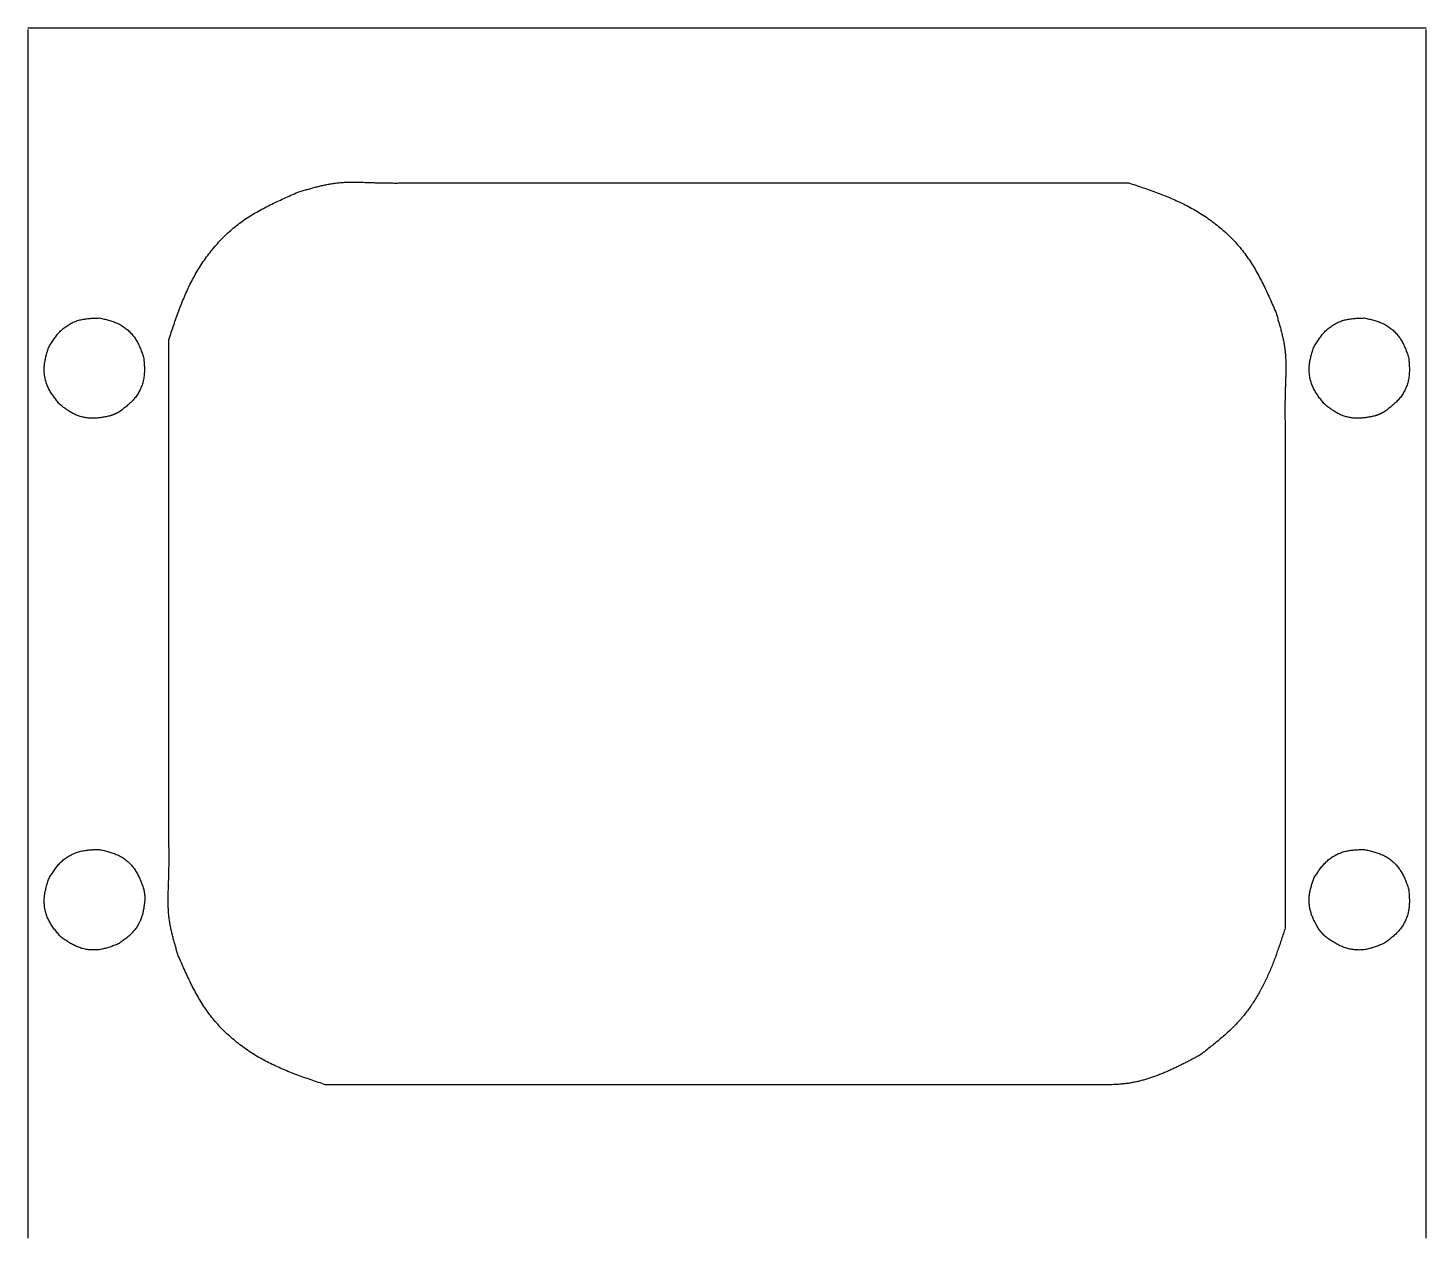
# Model space of a CAD drawing. Extents: x 0 to 125, y 0 to 433.
# Drawn here: x 0.1 to 125.1, y 324.6 to 432.7 of the extents above; entities that cross this region are included whole.
import ezdxf

# ---------------------------------------------------------------- set-up
doc = ezdxf.new("R2010")
doc.units = 0
doc.layers.add('Layer_1', color=7, linetype='CONTINUOUS')

msp = doc.modelspace()

# ---------------------------------------------------------------- linework, layer by layer
at = {"layer": 'Layer_1', "color": 7}
for p, q in [((0.141111, 432.705573), (125.141109, 432.705573)), ((0.141111, 432.564462), (0.141111, 324.564458)), ((125.141109, 324.564458), (125.141109, 432.564462)), ((7.481711, 398.034661), (7.481711, 398.034661)), ((120.581711, 398.034661), (120.581711, 398.034661)), ((10.591111, 354.814475), (10.591111, 354.814475)), ((115.55051, 352.16946), (115.55051, 352.16946)), ((104.906411, 340.898775), (104.906411, 340.898775))]:
    msp.add_line(p, q, dxfattribs=at)
for points, knots in [([(24.273679, 418.02658), (24.401319, 418.065164), (24.656595, 418.142329), (25.040014, 418.256402), (25.423676, 418.366903), (25.808019, 418.472172), (26.193443, 418.57046), (26.58013, 418.65995), (26.968227, 418.738891), (27.357693, 418.80551), (27.750749, 418.858292), (28.147114, 418.895109), (28.546033, 418.918003), (28.946354, 418.929132), (29.347665, 418.930709), (29.749767, 418.924853), (30.152125, 418.913804), (30.554776, 418.899817), (30.957785, 418.885051), (31.360582, 418.871711), (31.763226, 418.861983), (32.16568, 418.855448), (32.567827, 418.851766), (32.96964, 418.850427), (33.371106, 418.85117), (33.772405, 418.853675), (34.17354, 418.857204), (34.574511, 418.861582), (34.841823, 418.86476), (34.975478, 418.86635)], [0, 0, 0, 0, 0.400032, 0.800053, 1.200075, 1.597784, 1.995501, 2.393273, 2.788388, 3.183467, 3.578423, 3.977834, 4.37737, 4.776948, 5.179116, 5.581225, 5.983335, 6.386624, 6.789903, 7.193174, 7.595668, 7.998174, 8.400683, 8.802152, 9.203615, 9.605077, 10.006071, 10.407066, 10.808061, 10.808061, 10.808061, 10.808061]), ([(34.975478, 418.866262), (35.760256, 418.866262), (37.329813, 418.866262), (39.684147, 418.866262), (42.038482, 418.866262), (44.392816, 418.866262), (46.747151, 418.866262), (49.101485, 418.866262), (51.45582, 418.866262), (53.810154, 418.866262), (56.164488, 418.866262), (58.518823, 418.866262), (60.873157, 418.866262), (63.227492, 418.866262), (65.581826, 418.866262), (67.936161, 418.866262), (70.290495, 418.866262), (72.64483, 418.866262), (74.999164, 418.866262), (77.353499, 418.866262), (79.707833, 418.866262), (82.062168, 418.866262), (84.416502, 418.866262), (86.770837, 418.866262), (89.125171, 418.866262), (91.479505, 418.866262), (93.83384, 418.866262), (96.188174, 418.866262), (97.757731, 418.866262), (98.542509, 418.866262)], [0, 0, 0, 0, 2.354334, 4.708669, 7.063003, 9.417338, 11.771672, 14.126007, 16.480341, 18.834676, 21.18901, 23.543345, 25.897679, 28.252014, 30.606348, 32.960683, 35.315017, 37.669351, 40.023686, 42.37802, 44.732355, 47.086689, 49.441024, 51.795358, 54.149693, 56.504027, 58.858362, 61.212696, 63.567031, 63.567031, 63.567031, 63.567031]), ([(98.542509, 418.866262), (98.757395, 418.794667), (99.187163, 418.651477), (99.830839, 418.433765), (100.472059, 418.21037), (101.109738, 417.978425), (101.742656, 417.735041), (102.370031, 417.477121), (102.990254, 417.2019), (103.601556, 416.906963), (104.201781, 416.590066), (104.788667, 416.249047), (105.361057, 415.884155), (105.917804, 415.495591), (106.45761, 415.083655), (106.978853, 414.648276), (107.478473, 414.190685), (107.954824, 413.711268), (108.405892, 413.210371), (108.830227, 412.687385), (109.225417, 412.142726), (109.593875, 411.580243), (109.939314, 411.001627), (110.26439, 410.409776), (110.57227, 409.807289), (110.866566, 409.19625), (111.150882, 408.57867), (111.428671, 407.956282), (111.611441, 407.540291), (111.702827, 407.332291)], [0, 0, 0, 0, 0.679499, 1.358982, 2.038479, 2.716517, 3.394554, 4.072637, 4.751271, 5.42989, 6.108445, 6.786991, 7.465623, 8.14428, 8.823188, 9.50208, 10.181057, 10.854966, 11.528805, 12.202401, 12.874434, 13.546683, 14.218999, 14.89559, 15.572069, 16.248543, 16.930103, 17.611648, 18.293218, 18.293218, 18.293218, 18.293218]), ([(12.739711, 404.866262), (12.811306, 405.081148), (12.954495, 405.510916), (13.172207, 406.154592), (13.395604, 406.795811), (13.627547, 407.433492), (13.870932, 408.066408), (14.128852, 408.693784), (14.404076, 409.314007), (14.699013, 409.925309), (15.015911, 410.525533), (15.356926, 411.112421), (15.721819, 411.68481), (16.110383, 412.241557), (16.522317, 412.781364), (16.957697, 413.302606), (17.415288, 413.802226), (17.894706, 414.278577), (18.395603, 414.729645), (18.918588, 415.153979), (19.463247, 415.54917), (20.025729, 415.917627), (20.604344, 416.263068), (21.196196, 416.588143), (21.798683, 416.896023), (22.409721, 417.190319), (23.027301, 417.474635), (23.649689, 417.752422), (24.06568, 417.935193), (24.273679, 418.02658)], [0, 0, 0, 0, 0.679497, 1.358981, 2.038479, 2.716516, 3.394554, 4.072638, 4.751272, 5.429891, 6.108447, 6.786992, 7.465624, 8.14428, 8.823187, 9.50208, 10.181057, 10.854966, 11.528805, 12.202401, 12.874433, 13.546682, 14.218997, 14.895588, 15.572067, 16.248541, 16.930101, 17.611644, 18.293215, 18.293215, 18.293215, 18.293215]), ([(1.973673, 404.119279), (2.00938, 404.179314), (2.080794, 404.29938), (2.189042, 404.47881), (2.299275, 404.656457), (2.412555, 404.831607), (2.529978, 405.003442), (2.652707, 405.17121), (2.781679, 405.333892), (2.917598, 405.490431), (3.061814, 405.640367), (3.214963, 405.782262), (3.376414, 405.915813), (3.545265, 406.040601), (3.720888, 406.156391), (3.90281, 406.262809), (4.089816, 406.359144), (4.281346, 406.445175), (4.476889, 406.520467), (4.67565, 406.58445), (4.87706, 406.636721), (5.080175, 406.678531), (5.285241, 406.711279), (5.491678, 406.736098), (5.69906, 406.754303), (5.907301, 406.767271), (6.116225, 406.776372), (6.325729, 406.782858), (6.46542, 406.786316), (6.535268, 406.788046)], [0, 0, 0, 0, 0.209553, 0.419098, 0.628651, 0.836735, 1.044819, 1.252936, 1.460203, 1.667452, 1.874638, 2.084, 2.29344, 2.502904, 2.713572, 2.924216, 3.134883, 3.344356, 3.553804, 3.763176, 3.970425, 4.177736, 4.385064, 4.593238, 4.801378, 5.009517, 5.219122, 5.428718, 5.638324, 5.638324, 5.638324, 5.638324]), ([(6.535268, 406.788034), (6.603398, 406.772627), (6.739657, 406.741813), (6.943755, 406.694312), (7.146771, 406.644371), (7.348354, 406.590763), (7.548063, 406.532189), (7.745544, 406.467311), (7.94012, 406.394927), (8.130999, 406.314037), (8.318164, 406.223217), (8.500439, 406.121412), (8.677346, 406.009138), (8.848207, 405.887117), (9.012603, 405.755876), (9.170033, 405.615748), (9.319445, 405.46767), (9.460453, 405.312103), (9.592489, 405.149401), (9.714764, 404.980143), (9.826715, 404.804746), (9.929246, 404.624493), (10.02376, 404.439585), (10.111159, 404.250922), (10.192558, 404.059317), (10.269245, 403.865278), (10.342453, 403.66939), (10.413364, 403.472145), (10.459814, 403.340358), (10.48304, 403.274464)], [0, 0, 0, 0, 0.209553, 0.419098, 0.628651, 0.836733, 1.044815, 1.252932, 1.460198, 1.667446, 1.874631, 2.083993, 2.293431, 2.502894, 2.713562, 2.924205, 3.13487, 3.344341, 3.553789, 3.763158, 3.970406, 4.177716, 4.385044, 4.593217, 4.801357, 5.009494, 5.219098, 5.428694, 5.638298, 5.638298, 5.638298, 5.638298]), ([(111.702827, 407.332291), (111.741411, 407.204652), (111.818576, 406.949376), (111.932648, 406.565958), (112.043147, 406.182296), (112.148419, 405.797954), (112.246706, 405.41253), (112.336198, 405.025842), (112.415137, 404.637745), (112.481757, 404.248279), (112.534539, 403.855223), (112.571356, 403.458859), (112.594249, 403.059939), (112.605388, 402.65962), (112.60694, 402.258309), (112.601097, 401.856206), (112.590055, 401.453849), (112.576065, 401.051198), (112.561299, 400.648189), (112.547958, 400.245392), (112.53823, 399.842747), (112.531695, 399.440294), (112.528013, 399.038147), (112.526674, 398.636334), (112.527417, 398.234868), (112.529922, 397.833569), (112.533451, 397.432433), (112.537829, 397.031462), (112.541007, 396.764151), (112.542597, 396.630495)], [0, 0, 0, 0, 0.400032, 0.800052, 1.200071, 1.597783, 1.9955, 2.39327, 2.788387, 3.183466, 3.57842, 3.977833, 4.377368, 4.776946, 5.179114, 5.581222, 5.983332, 6.386621, 6.7899, 7.193171, 7.595665, 7.998171, 8.40068, 8.802147, 9.203611, 9.605074, 10.006068, 10.407063, 10.808058, 10.808058, 10.808058, 10.808058]), ([(115.073673, 404.119279), (115.10938, 404.179314), (115.180793, 404.299381), (115.289042, 404.47881), (115.399275, 404.656457), (115.512557, 404.831607), (115.62998, 405.003442), (115.752709, 405.171209), (115.88168, 405.333893), (116.017597, 405.490431), (116.161814, 405.640367), (116.314964, 405.782261), (116.476415, 405.915813), (116.645267, 406.040601), (116.82089, 406.156391), (117.002811, 406.262809), (117.189815, 406.359148), (117.381347, 406.445176), (117.576888, 406.52047), (117.77565, 406.584453), (117.977059, 406.636723), (118.180176, 406.678532), (118.385243, 406.711278), (118.59168, 406.736101), (118.799062, 406.754306), (119.007303, 406.767274), (119.216226, 406.776375), (119.42573, 406.782861), (119.56542, 406.786319), (119.635267, 406.788048)], [0, 0, 0, 0, 0.209553, 0.419098, 0.628651, 0.836736, 1.044821, 1.252938, 1.460203, 1.667452, 1.874637, 2.084001, 2.293441, 2.502906, 2.713573, 2.924217, 3.134884, 3.344357, 3.553805, 3.763177, 3.970425, 4.177737, 4.385067, 4.593241, 4.801381, 5.00952, 5.219124, 5.42872, 5.638324, 5.638324, 5.638324, 5.638324]), ([(119.635267, 406.788037), (119.703398, 406.77263), (119.839656, 406.741816), (120.043753, 406.694314), (120.246769, 406.644374), (120.448352, 406.590764), (120.648062, 406.532189), (120.845544, 406.467311), (121.04012, 406.394927), (121.230999, 406.314038), (121.418164, 406.223216), (121.600441, 406.121414), (121.777348, 406.009139), (121.948209, 405.887118), (122.112604, 405.755875), (122.270033, 405.615748), (122.419447, 405.46767), (122.560456, 405.312103), (122.692491, 405.149401), (122.814766, 404.980143), (122.926717, 404.804746), (123.029248, 404.624493), (123.123763, 404.439585), (123.211159, 404.250922), (123.292558, 404.059318), (123.369245, 403.865278), (123.442452, 403.66939), (123.513364, 403.472145), (123.559814, 403.340358), (123.58304, 403.274464)], [0, 0, 0, 0, 0.209553, 0.419097, 0.628648, 0.836732, 1.044816, 1.252933, 1.460198, 1.667447, 1.874632, 2.083994, 2.293434, 2.502897, 2.713564, 2.924206, 3.134873, 3.344344, 3.553792, 3.763162, 3.970409, 4.17772, 4.385047, 4.593219, 4.801357, 5.009496, 5.2191, 5.428696, 5.6383, 5.6383, 5.6383, 5.6383]), ([(2.971464, 399.076199), (2.928731, 399.128641), (2.843265, 399.233523), (2.716021, 399.391623), (2.590969, 399.550909), (2.469081, 399.712092), (2.351421, 399.875872), (2.239017, 400.04303), (2.133056, 400.214075), (2.034693, 400.389303), (1.944767, 400.569739), (1.864732, 400.755505), (1.794659, 400.945973), (1.734646, 401.14025), (1.684719, 401.337729), (1.645055, 401.537888), (1.615904, 401.739478), (1.597306, 401.941949), (1.58948, 402.14473), (1.592688, 402.346976), (1.607076, 402.548081), (1.631304, 402.747597), (1.664168, 402.94614), (1.704486, 403.143545), (1.750969, 403.339829), (1.802365, 403.535322), (1.857418, 403.730267), (1.914958, 403.924951), (1.954105, 404.054502), (1.973679, 404.119279)], [0, 0, 0, 0, 0.202945, 0.405882, 0.608826, 0.810452, 1.012079, 1.213737, 1.414644, 1.615536, 1.816371, 2.019171, 2.22204, 2.424931, 2.628897, 2.832842, 3.036808, 3.239682, 3.442533, 3.645314, 3.846181, 4.047105, 4.248045, 4.449751, 4.651428, 4.853106, 5.056115, 5.259116, 5.462125, 5.462125, 5.462125, 5.462125]), ([(12.739711, 360.498417), (12.739711, 361.046168), (12.739711, 362.14167), (12.739711, 363.784924), (12.739711, 365.428178), (12.739711, 367.071432), (12.739711, 368.714685), (12.739711, 370.357938), (12.739711, 372.001191), (12.739711, 373.644444), (12.739711, 375.287697), (12.739711, 376.93095), (12.739711, 378.574204), (12.739711, 380.217458), (12.739711, 381.860711), (12.739711, 383.503964), (12.739711, 385.147218), (12.739711, 386.790472), (12.739711, 388.433726), (12.739711, 390.076979), (12.739711, 391.720233), (12.739711, 393.363487), (12.739711, 395.006741), (12.739711, 396.649994), (12.739711, 398.293247), (12.739711, 399.936501), (12.739711, 401.579755), (12.739711, 403.223009), (12.739711, 404.318511), (12.739711, 404.866262)], [0, 0, 0, 0, 1.643253, 3.286507, 4.929762, 6.573015, 8.216268, 9.859521, 11.502774, 13.146027, 14.78928, 16.432534, 18.075788, 19.719042, 21.362295, 23.005548, 24.648801, 26.292056, 27.935309, 29.578562, 31.221816, 32.865071, 34.508324, 36.151577, 37.79483, 39.438083, 41.081338, 42.724592, 44.367845, 44.367845, 44.367845, 44.367845]), ([(116.071464, 399.076199), (116.028731, 399.128641), (115.943267, 399.233523), (115.816024, 399.391623), (115.690971, 399.550909), (115.569084, 399.712094), (115.451423, 399.875874), (115.339019, 400.043033), (115.233057, 400.214077), (115.134692, 400.389305), (115.044767, 400.569742), (114.964733, 400.755508), (114.89466, 400.945976), (114.834648, 401.140253), (114.784721, 401.337731), (114.745057, 401.537889), (114.715907, 401.739478), (114.697308, 401.941949), (114.689483, 402.14473), (114.692686, 402.346977), (114.707097, 402.54808), (114.731312, 402.747596), (114.764169, 402.94614), (114.804491, 403.143545), (114.850974, 403.339829), (114.902367, 403.535322), (114.95742, 403.730267), (115.01496, 403.924951), (115.054107, 404.054502), (115.073681, 404.119279)], [0, 0, 0, 0, 0.202944, 0.405881, 0.608825, 0.810452, 1.01208, 1.213737, 1.414645, 1.615537, 1.816373, 2.019173, 2.222041, 2.424932, 2.628897, 2.832841, 3.036806, 3.23968, 3.442531, 3.645312, 3.84618, 4.047104, 4.248043, 4.449749, 4.651426, 4.853104, 5.056112, 5.259113, 5.462122, 5.462122, 5.462122, 5.462122]), ([(10.48304, 403.274464), (10.489438, 403.204907), (10.502233, 403.065795), (10.520126, 402.857008), (10.535366, 402.648496), (10.546667, 402.440214), (10.552676, 402.232178), (10.551981, 402.024314), (10.543256, 401.816893), (10.52531, 401.61036), (10.496765, 401.404292), (10.456266, 401.199479), (10.404152, 400.996537), (10.340901, 400.796333), (10.266882, 400.599428), (10.182259, 400.406404), (10.087596, 400.218546), (9.983215, 400.036367), (9.869277, 399.860517), (9.746089, 399.691922), (9.613871, 399.531248), (9.474126, 399.378031), (9.327476, 399.230999), (9.175057, 399.089576), (9.017987, 398.952948), (8.857145, 398.820049), (8.69347, 398.689887), (8.527796, 398.561489), (8.416816, 398.476585), (8.361324, 398.434132)], [0, 0, 0, 0, 0.209552, 0.419096, 0.628649, 0.836731, 1.044813, 1.25293, 1.460197, 1.667445, 1.87463, 2.083991, 2.29343, 2.502892, 2.71356, 2.924201, 3.134868, 3.344339, 3.553787, 3.763157, 3.970405, 4.177717, 4.385046, 4.593219, 4.801357, 5.009496, 5.2191, 5.428696, 5.6383, 5.6383, 5.6383, 5.6383]), ([(123.58304, 403.274464), (123.589437, 403.204907), (123.602233, 403.065795), (123.620126, 402.857008), (123.635366, 402.648496), (123.646666, 402.440213), (123.652675, 402.232178), (123.651981, 402.024313), (123.643256, 401.816893), (123.62531, 401.61036), (123.596764, 401.404292), (123.556266, 401.199479), (123.504151, 400.996537), (123.440901, 400.796332), (123.36688, 400.599427), (123.282256, 400.406402), (123.187592, 400.218544), (123.083214, 400.036364), (122.969276, 399.860514), (122.846089, 399.691919), (122.71387, 399.531245), (122.574125, 399.378029), (122.427476, 399.230996), (122.275057, 399.089573), (122.117986, 398.952946), (121.957142, 398.820051), (121.793469, 398.689887), (121.627796, 398.561489), (121.516815, 398.476585), (121.461324, 398.434132)], [0, 0, 0, 0, 0.209552, 0.419096, 0.628649, 0.836732, 1.044814, 1.25293, 1.460197, 1.667445, 1.87463, 2.083991, 2.29343, 2.502892, 2.713561, 2.924204, 3.134872, 3.344342, 3.553789, 3.763159, 3.970407, 4.17772, 4.385048, 4.593221, 4.801359, 5.009498, 5.219101, 5.428697, 5.6383, 5.6383, 5.6383, 5.6383]), ([(7.481711, 398.034661), (7.422874, 398.02251), (7.305202, 397.99821), (7.128501, 397.962697), (6.951713, 397.929119), (6.774693, 397.898404), (6.597327, 397.871534), (6.419437, 397.849481), (6.241061, 397.833249), (6.062358, 397.823749), (5.883032, 397.821919), (5.703441, 397.828815), (5.52399, 397.844254), (5.34521, 397.868112), (5.167498, 397.900255), (4.991235, 397.940635), (4.817291, 397.989086), (4.64604, 398.045496), (4.477911, 398.109842), (4.31345, 398.182081), (4.153104, 398.262179), (3.996749, 398.349036), (3.843679, 398.441925), (3.69363, 398.539931), (3.546198, 398.642125), (3.40079, 398.747691), (3.256861, 398.855774), (3.113863, 398.965598), (3.018931, 399.039328), (2.971464, 399.076194)], [0, 0, 0, 0, 0.180235, 0.360465, 0.540699, 0.720064, 0.89943, 1.078816, 1.257741, 1.436657, 1.615538, 1.795555, 1.975613, 2.155684, 2.336453, 2.517207, 2.697976, 2.877955, 3.057919, 3.237835, 3.416616, 3.595436, 3.774268, 3.953651, 4.133014, 4.312376, 4.49268, 4.672979, 4.853283, 4.853283, 4.853283, 4.853283]), ([(120.581711, 398.034661), (120.522874, 398.022511), (120.405202, 397.99821), (120.2285, 397.962699), (120.051713, 397.929118), (119.874693, 397.898406), (119.697328, 397.871535), (119.519438, 397.849484), (119.341062, 397.833251), (119.162358, 397.82375), (118.983032, 397.821922), (118.803441, 397.828818), (118.623989, 397.844256), (118.44521, 397.868115), (118.267497, 397.900257), (118.091235, 397.940637), (117.917291, 397.989088), (117.74604, 398.045499), (117.577911, 398.109845), (117.41345, 398.182087), (117.253103, 398.262184), (117.096749, 398.349041), (116.943677, 398.441928), (116.79363, 398.539936), (116.646198, 398.64213), (116.500789, 398.747693), (116.35686, 398.855777), (116.213863, 398.965601), (116.118931, 399.039331), (116.071464, 399.076196)], [0, 0, 0, 0, 0.180235, 0.360465, 0.540699, 0.720064, 0.899429, 1.078812, 1.25774, 1.436657, 1.615538, 1.795554, 1.975613, 2.155684, 2.336452, 2.517207, 2.697976, 2.877954, 3.057918, 3.237836, 3.416617, 3.595436, 3.774267, 3.953651, 4.133014, 4.312375, 4.492679, 4.672978, 4.853282, 4.853282, 4.853282, 4.853282]), ([(8.361347, 398.434132), (8.350933, 398.42827), (8.330104, 398.416546), (8.298847, 398.398985), (8.267553, 398.381491), (8.236206, 398.364097), (8.204789, 398.346835), (8.173285, 398.329735), (8.141669, 398.312843), (8.109935, 398.296173), (8.078061, 398.279766), (8.046028, 398.263663), (8.013841, 398.247859), (7.981504, 398.232362), (7.949021, 398.217169), (7.916387, 398.202302), (7.883612, 398.187754), (7.850702, 398.173523), (7.817651, 398.159626), (7.784467, 398.146062), (7.751154, 398.132829), (7.717721, 398.11991), (7.684193, 398.107238), (7.650576, 398.094794), (7.61689, 398.082538), (7.583142, 398.070447), (7.549357, 398.05845), (7.515542, 398.046534), (7.492988, 398.038618), (7.481711, 398.034661)], [0, 0, 0, 0, 0.035851, 0.071705, 0.107559, 0.143406, 0.179253, 0.215099, 0.250944, 0.286789, 0.322634, 0.35849, 0.394347, 0.430203, 0.466066, 0.501925, 0.537785, 0.573639, 0.609491, 0.645342, 0.681185, 0.717025, 0.752867, 0.788715, 0.824562, 0.860406, 0.896261, 0.932115, 0.967968, 0.967968, 0.967968, 0.967968]), ([(121.461347, 398.434132), (121.450933, 398.42827), (121.430105, 398.416546), (121.398847, 398.398985), (121.367553, 398.381491), (121.336206, 398.364097), (121.30479, 398.346834), (121.273285, 398.329736), (121.24167, 398.312842), (121.209936, 398.296173), (121.178061, 398.279767), (121.146028, 398.263663), (121.113842, 398.247858), (121.081503, 398.232363), (121.049021, 398.217169), (121.016387, 398.202302), (120.983612, 398.187754), (120.950701, 398.173523), (120.917651, 398.159626), (120.884467, 398.146062), (120.851154, 398.132829), (120.817721, 398.11991), (120.784192, 398.107238), (120.750576, 398.094794), (120.716889, 398.082538), (120.683141, 398.070447), (120.649357, 398.05845), (120.615541, 398.046534), (120.592987, 398.038618), (120.581711, 398.034661)], [0, 0, 0, 0, 0.03585, 0.071704, 0.107559, 0.143406, 0.179252, 0.215099, 0.250942, 0.286788, 0.322634, 0.35849, 0.394346, 0.430203, 0.466066, 0.501925, 0.537785, 0.573639, 0.609491, 0.645342, 0.681185, 0.717025, 0.752867, 0.788715, 0.824562, 0.860406, 0.896261, 0.932115, 0.967968, 0.967968, 0.967968, 0.967968]), ([(112.542509, 396.630495), (112.542509, 396.082744), (112.542509, 394.987242), (112.542509, 393.343989), (112.542509, 391.700736), (112.542509, 390.057483), (112.542509, 388.414229), (112.542509, 386.770975), (112.542509, 385.127721), (112.542509, 383.484468), (112.542509, 381.841215), (112.542509, 380.197962), (112.542509, 378.554708), (112.542509, 376.911454), (112.542509, 375.2682), (112.542509, 373.624946), (112.542509, 371.981692), (112.542509, 370.338439), (112.542509, 368.695186), (112.542509, 367.051933), (112.542509, 365.408679), (112.542509, 363.765425), (112.542509, 362.122171), (112.542509, 360.478918), (112.542509, 358.835665), (112.542509, 357.192412), (112.542509, 355.549158), (112.542509, 353.905904), (112.542509, 352.810401), (112.542509, 352.26265)], [0, 0, 0, 0, 1.643253, 3.286506, 4.929759, 6.573012, 8.216266, 9.859521, 11.502774, 13.146027, 14.78928, 16.432534, 18.075788, 19.719042, 21.362295, 23.005548, 24.648803, 26.292056, 27.935309, 29.578562, 31.221816, 32.865071, 34.508324, 36.151577, 37.79483, 39.438083, 41.081337, 42.724591, 44.367845, 44.367845, 44.367845, 44.367845]), ([(13.579393, 349.796626), (13.54081, 349.924266), (13.463644, 350.179542), (13.34957, 350.562959), (13.23907, 350.946621), (13.133802, 351.330963), (13.035514, 351.716387), (12.946023, 352.103074), (12.867083, 352.491171), (12.800464, 352.880636), (12.747681, 353.273692), (12.710865, 353.670055), (12.687972, 354.068975), (12.676833, 354.469295), (12.675281, 354.870605), (12.681123, 355.272707), (12.692165, 355.675064), (12.706155, 356.077714), (12.720922, 356.480723), (12.734263, 356.88352), (12.74399, 357.286165), (12.750526, 357.688618), (12.754208, 358.090766), (12.755546, 358.492579), (12.754804, 358.894044), (12.752298, 359.295344), (12.74877, 359.696479), (12.744392, 360.09745), (12.741213, 360.364761), (12.739624, 360.498417)], [0, 0, 0, 0, 0.400032, 0.800052, 1.200072, 1.597782, 1.995499, 2.39327, 2.788385, 3.183463, 3.578418, 3.97783, 4.377366, 4.776943, 5.17911, 5.581217, 5.983327, 6.386616, 6.789895, 7.193166, 7.59566, 7.998165, 8.400675, 8.802143, 9.203606, 9.605068, 10.006063, 10.407057, 10.808053, 10.808053, 10.808053, 10.808053]), ([(1.973676, 356.619284), (2.009383, 356.679319), (2.080797, 356.799388), (2.189045, 356.97882), (2.299278, 357.15647), (2.412558, 357.331622), (2.529981, 357.50346), (2.652709, 357.671231), (2.781682, 357.833917), (2.917599, 357.990461), (3.061814, 358.140403), (3.214963, 358.282301), (3.376411, 358.415858), (3.545259, 358.540654), (3.720881, 358.65645), (3.9028, 358.762876), (4.089805, 358.859219), (4.281333, 358.945259), (4.476875, 359.020557), (4.675636, 359.084545), (4.877046, 359.136821), (5.080163, 359.178635), (5.285231, 359.211386), (5.491671, 359.236207), (5.699055, 359.254413), (5.907297, 359.267384), (6.116223, 359.276484), (6.32573, 359.28297), (6.465422, 359.286428), (6.53527, 359.288158)], [0, 0, 0, 0, 0.209556, 0.419103, 0.628658, 0.836744, 1.04483, 1.25295, 1.46022, 1.667472, 1.87466, 2.084025, 2.293467, 2.502933, 2.713604, 2.924249, 3.134919, 3.344393, 3.553843, 3.763216, 3.970466, 4.17778, 4.385112, 4.593287, 4.801429, 5.009571, 5.219177, 5.428775, 5.638383, 5.638383, 5.638383, 5.638383]), ([(6.53527, 359.288146), (6.603401, 359.272737), (6.739659, 359.24192), (6.943758, 359.194415), (7.146774, 359.144473), (7.348356, 359.090856), (7.548066, 359.032278), (7.745548, 358.967398), (7.940124, 358.895008), (8.131003, 358.814113), (8.318167, 358.723286), (8.500442, 358.621478), (8.677347, 358.509197), (8.848206, 358.387171), (9.0126, 358.255922), (9.170027, 358.11579), (9.319437, 357.967705), (9.460444, 357.812133), (9.592478, 357.649426), (9.714752, 357.480165), (9.826701, 357.304764), (9.929233, 357.124509), (10.023749, 356.939599), (10.111148, 356.750934), (10.192548, 356.559328), (10.269236, 356.365287), (10.342445, 356.169398), (10.413361, 355.972154), (10.459811, 355.840366), (10.483037, 355.774471)], [0, 0, 0, 0, 0.209554, 0.4191, 0.628653, 0.836737, 1.044821, 1.252938, 1.460207, 1.667458, 1.874644, 2.084007, 2.293448, 2.502914, 2.713583, 2.924227, 3.134895, 3.34437, 3.55382, 3.763192, 3.970441, 4.177754, 4.385085, 4.593259, 4.801399, 5.009541, 5.219145, 5.428741, 5.638347, 5.638347, 5.638347, 5.638347]), ([(115.147302, 356.780689), (115.183971, 356.837539), (115.257309, 356.951235), (115.368347, 357.121113), (115.481195, 357.289272), (115.596821, 357.45501), (115.716225, 357.617529), (115.840468, 357.776093), (115.970397, 357.929731), (116.106653, 358.077435), (116.250471, 358.218723), (116.402413, 358.352252), (116.561906, 358.477759), (116.728132, 358.594873), (116.900516, 358.70339), (117.078623, 358.802971), (117.261341, 358.892991), (117.448157, 358.97325), (117.638597, 359.043361), (117.831935, 359.102824), (118.02765, 359.151274), (118.224889, 359.189898), (118.423874, 359.22), (118.624082, 359.242654), (118.825128, 359.2591), (119.026939, 359.270631), (119.229361, 359.278503), (119.432302, 359.283939), (119.567613, 359.286742), (119.63527, 359.288143)], [0, 0, 0, 0, 0.202949, 0.40589, 0.608838, 0.81047, 1.012102, 1.213764, 1.414677, 1.615574, 1.816414, 2.019218, 2.222091, 2.424986, 2.628957, 2.832905, 3.036875, 3.239751, 3.442606, 3.645392, 3.846263, 4.04719, 4.248135, 4.449846, 4.651528, 4.853211, 5.056223, 5.259229, 5.462244, 5.462244, 5.462244, 5.462244]), ([(119.63527, 359.288146), (119.703401, 359.272738), (119.83966, 359.241922), (120.04376, 359.194417), (120.246776, 359.144472), (120.448359, 359.090859), (120.648068, 359.03228), (120.845549, 358.967398), (121.040125, 358.895008), (121.231003, 358.814115), (121.418166, 358.723289), (121.600441, 358.621481), (121.777346, 358.509199), (121.948206, 358.387174), (122.112599, 358.255925), (122.270027, 358.115791), (122.419438, 357.967706), (122.560445, 357.812133), (122.692478, 357.649427), (122.814751, 357.480165), (122.926703, 357.304764), (123.029234, 357.124509), (123.123748, 356.939598), (123.211148, 356.750934), (123.292548, 356.559328), (123.369235, 356.365287), (123.442447, 356.169398), (123.513361, 355.972154), (123.559811, 355.840366), (123.583037, 355.774471)], [0, 0, 0, 0, 0.209554, 0.419101, 0.628656, 0.836739, 1.044823, 1.252941, 1.460208, 1.667457, 1.874644, 2.084006, 2.293448, 2.502913, 2.713582, 2.924227, 3.134898, 3.344371, 3.55382, 3.763194, 3.970444, 4.177757, 4.385086, 4.59326, 4.801401, 5.009543, 5.219147, 5.428743, 5.638349, 5.638349, 5.638349, 5.638349]), ([(3.102229, 351.456327), (3.056167, 351.508838), (2.964045, 351.613857), (2.826848, 351.772252), (2.691961, 351.931983), (2.560389, 352.09384), (2.433253, 352.258613), (2.311623, 352.427175), (2.196756, 352.600104), (2.089879, 352.77774), (1.991847, 352.961229), (1.904224, 353.150729), (1.827099, 353.345544), (1.760594, 353.544689), (1.704743, 353.747495), (1.659747, 353.953395), (1.625913, 354.161014), (1.603273, 354.369751), (1.592093, 354.578987), (1.592662, 354.787789), (1.605183, 354.995492), (1.628185, 355.201585), (1.660406, 355.406732), (1.700593, 355.610734), (1.747362, 355.813588), (1.799375, 356.015642), (1.855286, 356.217148), (1.913852, 356.418403), (1.953734, 356.552322), (1.973676, 356.619284)], [0, 0, 0, 0, 0.209551, 0.419094, 0.628645, 0.836725, 1.044806, 1.252919, 1.460185, 1.667432, 1.874615, 2.083976, 2.293414, 2.502874, 2.713541, 2.924181, 3.134846, 3.344315, 3.553761, 3.76313, 3.970377, 4.177686, 4.385014, 4.593185, 4.801321, 5.009457, 5.219059, 5.428653, 5.638256, 5.638256, 5.638256, 5.638256]), ([(115.55051, 352.16946), (115.520774, 352.221662), (115.461304, 352.326063), (115.37293, 352.483139), (115.28637, 352.640893), (115.202461, 352.799754), (115.122101, 352.960131), (115.046162, 353.122497), (114.975602, 353.28712), (114.91135, 353.454137), (114.854205, 353.624118), (114.805253, 353.79704), (114.764498, 353.972478), (114.731946, 354.149874), (114.707592, 354.328814), (114.691531, 354.508922), (114.683858, 354.689318), (114.68459, 354.869614), (114.69382, 355.049393), (114.71171, 355.228123), (114.73834, 355.405368), (114.772618, 355.580908), (114.81365, 355.755187), (114.860486, 355.928173), (114.912114, 356.099965), (114.967569, 356.270874), (115.025881, 356.441154), (115.086134, 356.611086), (115.126914, 356.724154), (115.147304, 356.780689)], [0, 0, 0, 0, 0.180229, 0.360454, 0.540683, 0.720041, 0.899401, 1.078781, 1.257702, 1.436613, 1.615488, 1.795498, 1.975552, 2.155618, 2.336379, 2.517127, 2.69789, 2.877863, 3.057821, 3.237734, 3.416511, 3.595325, 3.77415, 3.953528, 4.132886, 4.312243, 4.49254, 4.672832, 4.853131, 4.853131, 4.853131, 4.853131]), ([(10.483037, 355.774471), (10.485397, 355.762756), (10.490116, 355.739326), (10.497145, 355.704171), (10.504108, 355.669004), (10.510968, 355.633819), (10.517675, 355.598606), (10.524193, 355.563359), (10.530494, 355.528072), (10.536547, 355.492741), (10.542305, 355.457358), (10.547722, 355.421918), (10.552802, 355.386425), (10.557544, 355.350883), (10.561946, 355.315297), (10.566005, 355.279668), (10.569709, 355.244003), (10.573064, 355.208305), (10.576078, 355.17258), (10.578699, 355.136827), (10.581049, 355.10106), (10.58296, 355.06527), (10.584674, 355.029469), (10.585999, 354.99365), (10.587351, 354.95783), (10.588382, 354.921996), (10.589468, 354.886161), (10.590364, 354.850319), (10.59093, 354.826423), (10.591213, 354.814475)], [0, 0, 0, 0, 0.035851, 0.071702, 0.107553, 0.143399, 0.179245, 0.21509, 0.250934, 0.286779, 0.322624, 0.358479, 0.394333, 0.430187, 0.466047, 0.501905, 0.537763, 0.573616, 0.609467, 0.645318, 0.68116, 0.716999, 0.752841, 0.788683, 0.82453, 0.860375, 0.896229, 0.932083, 0.967936, 0.967936, 0.967936, 0.967936]), ([(123.583037, 355.774471), (123.589435, 355.704914), (123.602231, 355.565803), (123.620126, 355.357017), (123.635366, 355.148507), (123.646667, 354.940226), (123.65268, 354.732192), (123.65201, 354.52433), (123.643301, 354.31691), (123.625346, 354.11038), (123.596811, 353.904311), (123.556315, 353.699498), (123.504202, 353.496555), (123.440948, 353.296353), (123.366931, 353.099448), (123.282309, 352.906424), (123.187649, 352.718568), (123.083269, 352.53639), (122.969332, 352.360541), (122.846142, 352.19195), (122.713924, 352.031279), (122.574178, 351.878067), (122.427526, 351.73104), (122.275104, 351.589622), (122.11803, 351.453), (121.957184, 351.320108), (121.793507, 351.189952), (121.62783, 351.06156), (121.516848, 350.976661), (121.461355, 350.93421)], [0, 0, 0, 0, 0.209551, 0.419095, 0.628646, 0.836726, 1.044808, 1.252922, 1.460186, 1.667434, 1.874618, 2.083978, 2.293417, 2.50288, 2.713546, 2.924187, 3.134851, 3.344321, 3.553766, 3.763135, 3.97038, 4.17769, 4.385016, 4.593187, 4.801326, 5.009462, 5.219065, 5.428659, 5.638261, 5.638261, 5.638261, 5.638261]), ([(10.591111, 354.814475), (10.584487, 354.754765), (10.57124, 354.635346), (10.550405, 354.456324), (10.527709, 354.277817), (10.502212, 354.099975), (10.472962, 353.922991), (10.438964, 353.746997), (10.399283, 353.572339), (10.353095, 353.39945), (10.299415, 353.228342), (10.237378, 353.05967), (10.167232, 352.893781), (10.089297, 352.731129), (10.003823, 352.572047), (9.910953, 352.416895), (9.811126, 352.266441), (9.704563, 352.121004), (9.591418, 351.98099), (9.471898, 351.846903), (9.346176, 351.719157), (9.21526, 351.597296), (9.079621, 351.480423), (8.940049, 351.368005), (8.797302, 351.259369), (8.651978, 351.153696), (8.504712, 351.050213), (8.356081, 350.948153), (8.256628, 350.880651), (8.206901, 350.846899)], [0, 0, 0, 0, 0.18023, 0.360455, 0.540686, 0.720046, 0.899406, 1.078787, 1.25771, 1.436623, 1.6155, 1.795511, 1.975565, 2.155631, 2.336394, 2.517144, 2.697907, 2.87788, 3.057839, 3.237751, 3.416528, 3.595343, 3.774168, 3.953548, 4.132908, 4.312266, 4.492564, 4.672857, 4.853156, 4.853156, 4.853156, 4.853156]), ([(8.206901, 350.846899), (8.143819, 350.822463), (8.017658, 350.773591), (7.827973, 350.701429), (7.637836, 350.631717), (7.446873, 350.565604), (7.254747, 350.504312), (7.061031, 350.449064), (6.865611, 350.401143), (6.668561, 350.361741), (6.469165, 350.331973), (6.267757, 350.313259), (6.064955, 350.30546), (5.861638, 350.308395), (5.658393, 350.321924), (5.455769, 350.346043), (5.255035, 350.380615), (5.056725, 350.425507), (4.861449, 350.480744), (4.670087, 350.546298), (4.483273, 350.622143), (4.301001, 350.706825), (4.122324, 350.799427), (3.947036, 350.898774), (3.774721, 351.003639), (3.604675, 351.11293), (3.436281, 351.225533), (3.268904, 351.340418), (3.157788, 351.417683), (3.102229, 351.456316)], [0, 0, 0, 0, 0.202948, 0.405889, 0.608836, 0.810466, 1.012096, 1.213757, 1.414668, 1.615562, 1.8164, 2.019202, 2.222074, 2.424967, 2.628937, 2.832885, 3.036853, 3.23973, 3.442588, 3.645378, 3.846249, 4.047175, 4.248117, 4.449827, 4.651507, 4.853187, 5.056199, 5.259203, 5.462215, 5.462215, 5.462215, 5.462215]), ([(112.542509, 352.26265), (112.489205, 352.097605), (112.382597, 351.767516), (112.221217, 351.272856), (112.056928, 350.779209), (111.888278, 350.287085), (111.71382, 349.797037), (111.532008, 349.309375), (111.341431, 348.824775), (111.140763, 348.343972), (110.929373, 347.869243), (110.706139, 347.401438), (110.470725, 346.941133), (110.222197, 346.487931), (109.960168, 346.042563), (109.684146, 345.605882), (109.394077, 345.17942), (109.089656, 344.764138), (108.770593, 344.361146), (108.435068, 343.96985), (108.082637, 343.591709), (107.715458, 343.225772), (107.336115, 342.871303), (106.946562, 342.526971), (106.548637, 342.191218), (106.144029, 341.862277), (105.734355, 341.538341), (105.321107, 341.21762), (105.044644, 341.005057), (104.906411, 340.898775)], [0, 0, 0, 0, 0.520318, 1.040632, 1.560952, 2.081108, 2.601264, 3.121432, 3.642393, 4.163351, 4.6843, 5.20123, 5.718177, 6.235128, 6.751625, 7.268124, 7.784662, 8.298602, 8.812514, 9.326315, 9.844525, 10.362839, 10.881187, 11.401836, 11.922431, 12.443022, 12.96612, 13.489212, 14.012318, 14.012318, 14.012318, 14.012318]), ([(116.202229, 351.45633), (116.193433, 351.464421), (116.175843, 351.480603), (116.149486, 351.504907), (116.123183, 351.529266), (116.096946, 351.553694), (116.070827, 351.578246), (116.044835, 351.602927), (116.018995, 351.627769), (115.993338, 351.6528), (115.967886, 351.678049), (115.942668, 351.703535), (115.917695, 351.729264), (115.892967, 351.755228), (115.868483, 351.781425), (115.84426, 351.807868), (115.820296, 351.834541), (115.796598, 351.861449), (115.773166, 351.888585), (115.750006, 351.91595), (115.72714, 351.943555), (115.704509, 351.971348), (115.6821, 351.999322), (115.659877, 352.027446), (115.637817, 352.055698), (115.615883, 352.084052), (115.594036, 352.112476), (115.572257, 352.140957), (115.557759, 352.159959), (115.55051, 352.16946)], [0, 0, 0, 0, 0.035852, 0.071704, 0.107556, 0.143402, 0.179249, 0.215095, 0.250933, 0.286781, 0.322628, 0.358486, 0.39434, 0.430193, 0.466051, 0.501911, 0.537773, 0.573621, 0.609475, 0.645329, 0.68117, 0.71701, 0.752851, 0.788699, 0.824542, 0.860384, 0.89624, 0.932092, 0.967945, 0.967945, 0.967945, 0.967945]), ([(121.461341, 350.93421), (121.397165, 350.90663), (121.268816, 350.85147), (121.075774, 350.769935), (120.882173, 350.691013), (120.687576, 350.615899), (120.491576, 350.545902), (120.293674, 350.482313), (120.093708, 350.426509), (119.891736, 350.379756), (119.68693, 350.343221), (119.479624, 350.318445), (119.270507, 350.305297), (119.060554, 350.303586), (118.850412, 350.313148), (118.640683, 350.33398), (118.432765, 350.36595), (118.227245, 350.408923), (118.024791, 350.462941), (117.826379, 350.528), (117.632709, 350.604096), (117.443807, 350.689657), (117.258654, 350.783696), (117.077051, 350.884954), (116.898572, 350.99212), (116.722474, 351.104022), (116.548105, 351.219468), (116.374795, 351.337358), (116.259751, 351.416672), (116.202229, 351.45633)], [0, 0, 0, 0, 0.209554, 0.4191, 0.628655, 0.836739, 1.044823, 1.252941, 1.460209, 1.667461, 1.874648, 2.084013, 2.293454, 2.50292, 2.713587, 2.924231, 3.134899, 3.344371, 3.55382, 3.763192, 3.970442, 4.177755, 4.385085, 4.593259, 4.8014, 5.009541, 5.219146, 5.428743, 5.638349, 5.638349, 5.638349, 5.638349]), ([(26.739712, 338.26265), (26.524826, 338.334246), (26.095059, 338.477436), (25.451384, 338.695152), (24.810165, 338.918551), (24.172487, 339.150497), (23.539572, 339.393884), (22.912197, 339.651805), (22.291974, 339.927029), (21.680672, 340.221968), (21.080448, 340.538866), (20.493561, 340.879883), (19.921172, 341.244775), (19.364425, 341.633338), (18.824619, 342.045274), (18.303376, 342.480653), (17.803756, 342.938244), (17.327403, 343.41766), (16.876334, 343.918556), (16.452, 344.441541), (16.056808, 344.986199), (15.688349, 345.548681), (15.34291, 346.127296), (15.017833, 346.719147), (14.709954, 347.321632), (14.415657, 347.932669), (14.131342, 348.550249), (13.853552, 349.172636), (13.670781, 349.588627), (13.579393, 349.796626)], [0, 0, 0, 0, 0.679497, 1.358981, 2.038479, 2.716515, 3.394552, 4.072634, 4.75127, 5.429889, 6.108445, 6.786991, 7.465622, 8.144278, 8.823185, 9.502078, 10.181055, 10.854964, 11.528803, 12.202399, 12.87443, 13.54668, 14.218996, 14.895586, 15.572063, 16.248535, 16.930097, 17.61164, 18.293211, 18.293211, 18.293211, 18.293211]), ([(104.906411, 340.898775), (104.79461, 340.839427), (104.571007, 340.720732), (104.235228, 340.543395), (103.898653, 340.367442), (103.560918, 340.193587), (103.221677, 340.022547), (102.880424, 339.854966), (102.536848, 339.691592), (102.190676, 339.53316), (101.842448, 339.380759), (101.491978, 339.23511), (101.139142, 339.096894), (100.783479, 338.966693), (100.424938, 338.845241), (100.063487, 338.733368), (99.699533, 338.632043), (99.333201, 338.542092), (98.964705, 338.464381), (98.593697, 338.399721), (98.220506, 338.349091), (97.845808, 338.310953), (97.469607, 338.283715), (97.092324, 338.265872), (96.71424, 338.255875), (96.335524, 338.25212), (95.956262, 338.253042), (95.576485, 338.257056), (95.323314, 338.260778), (95.196728, 338.262639)], [0, 0, 0, 0, 0.379731, 0.75946, 1.139191, 1.519104, 1.899017, 2.278934, 2.65962, 3.040307, 3.420999, 3.799911, 4.178825, 4.557737, 4.936045, 5.314359, 5.6927, 6.069265, 6.445811, 6.822285, 7.198805, 7.575395, 7.952005, 8.330224, 8.708409, 9.086589, 9.466387, 9.84618, 10.22598, 10.22598, 10.22598, 10.22598]), ([(95.196728, 338.26265), (94.351579, 338.26265), (92.661283, 338.26265), (90.125838, 338.26265), (87.590393, 338.26265), (85.054948, 338.26265), (82.519503, 338.26265), (79.984058, 338.26265), (77.448613, 338.26265), (74.913168, 338.26265), (72.377723, 338.26265), (69.842278, 338.26265), (67.306833, 338.26265), (64.771388, 338.26265), (62.235943, 338.26265), (59.700497, 338.26265), (57.165051, 338.26265), (54.629606, 338.26265), (52.094161, 338.26265), (49.558716, 338.26265), (47.023271, 338.26265), (44.487826, 338.26265), (41.952381, 338.26265), (39.416936, 338.26265), (36.881491, 338.26265), (34.346047, 338.26265), (31.810602, 338.26265), (29.275157, 338.26265), (27.58486, 338.26265), (26.739712, 338.26265)], [0, 0, 0, 0, 2.535445, 5.07089, 7.606335, 10.14178, 12.677225, 15.21267, 17.748115, 20.283559, 22.819004, 25.354449, 27.889894, 30.425339, 32.960785, 35.496231, 38.031677, 40.567122, 43.102567, 45.638012, 48.173457, 50.708901, 53.244346, 55.779791, 58.315236, 60.850681, 63.386126, 65.921571, 68.457016, 68.457016, 68.457016, 68.457016])]:
    msp.add_open_spline(points, degree=3, knots=knots, dxfattribs=at)

doc.saveas('drawing.dxf')
